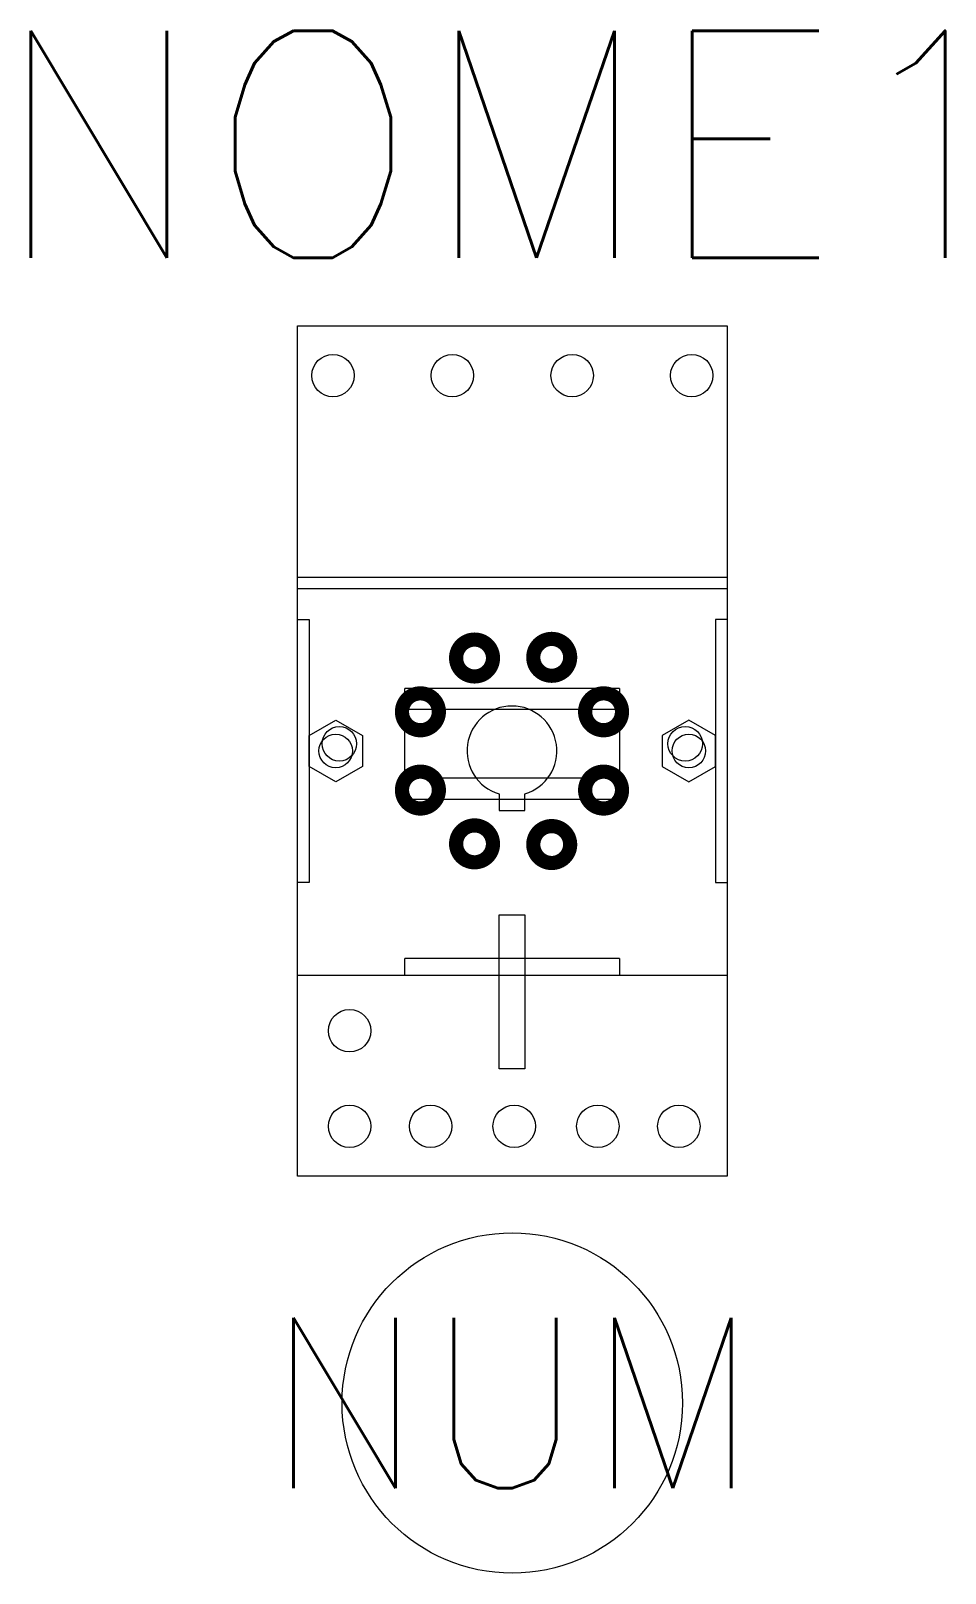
# Model space of a CAD drawing. Header units: millimetres. Extents: x -2.4 to 5.7, y -7.2 to 6.3.
import ezdxf
from ezdxf.enums import TextEntityAlignment as Align

# ---------------------------------------------------------------- set-up
doc = ezdxf.new("R2010")
doc.units = ezdxf.units.MM
doc.styles.add('Romans', font='romans.shx')

msp = doc.modelspace()

# ---------------------------------------------------------------- linework, layer by layer
at = {"linetype": 'Continuous'}
for p, q in [((3.785, 1.528), (0, 1.528)), ((3.785, 1.43), (0, 1.43)), ((0.946, -0.424), (0.946, 0.551)), ((2.838, 0.551), (0.946, 0.551)), ((2.838, 0.551), (2.838, -0.424)), ((2.838, 0.366), (0.946, 0.366)), ((2.838, -0.239), (0.946, -0.239)), ((0.946, -0.424), (2.838, -0.424)), ((2.838, -1.829), (0.946, -1.829)), ((0.946, -1.976), (0.946, -1.829)), ((2.838, -1.829), (2.838, -1.976)), ((0, -1.976), (3.785, -1.976))]:
    msp.add_line(p, q, dxfattribs=at)
for points in [[(0, 3.747), (3.785, 3.747), (3.785, -3.747), (0, -3.747)], [(0, 3.747), (3.785, 3.747), (3.785, -3.747), (0, -3.747)], [(0.336, 0.272), (0.572, 0.136), (0.572, -0.136), (0.336, -0.272), (0.101, -0.136), (0.101, 0.136)], [(3.448, 0.272), (3.212, 0.136), (3.212, -0.136), (3.448, -0.272), (3.684, -0.136), (3.684, 0.136)], [(1.776, -1.443), (2.003, -1.443), (2.003, -2.803), (1.776, -2.803)]]:
    msp.add_lwpolyline(points, close=True)
for points in [[(0, 1.159), (0.101, 1.159), (0.101, -1.159), (0, -1.159)], [(3.785, 1.159), (3.684, 1.159), (3.684, -1.159), (3.785, -1.159)], [(1.776, -0.38), (1.776, -0.524), (2.003, -0.524), (2.003, -0.38)]]:
    msp.add_lwpolyline(points)
at = {"const_width": 0.125}
for points in [[(1.397, 0.819, 1), (1.722, 0.819, 1)], [(2.077, 0.825, 1), (2.402, 0.825, 1)], [(0.92, 0.345, 1), (1.245, 0.345, 1)], [(2.859, 0.345, -1), (2.534, 0.345, -1)], [(0.92, -0.345, -1), (1.245, -0.345, -1)], [(2.859, -0.345, 1), (2.534, -0.345, 1)], [(1.397, -0.819, -1), (1.722, -0.819, -1)], [(2.077, -0.825, -1), (2.402, -0.825, -1)]]:
    msp.add_lwpolyline(points, format="xyb", close=True, dxfattribs=at)
for centre, radius in [((0.312, 3.308), 0.187), ((1.364, 3.308), 0.187), ((2.42, 3.308), 0.187), ((3.473, 3.308), 0.187), ((0.336, 0), 0.148), ((3.448, 0), 0.148), ((0.458, -2.466), 0.187), ((0.458, -3.308), 0.187), ((1.172, -3.308), 0.187), ((1.909, -3.308), 0.187), ((2.646, -3.308), 0.187), ((3.36, -3.308), 0.187)]:
    msp.add_circle(centre, radius)
at = {"linetype": 'Continuous'}
for centre in [(0.368, 0.063), (3.416, 0.063)]:
    msp.add_circle(centre, 0.152, dxfattribs=at)
at = {"ltscale": 10}
msp.add_circle((1.892, -5.747), 1.5, dxfattribs=at)
msp.add_arc((1.889, 0), 0.396, 286.6462, 253.3538)

# ---------------------------------------------------------------- texts
at = {"color": 7, "style": 'Romans', "flags": 4}
msp.add_attdef('NOME1', text='NOME1', height=2, dxfattribs=at).set_placement((1.892, 3.747), align=Align.BOTTOM_CENTER)
msp.add_attdef('NUM', text='NUM', height=1.5, dxfattribs=at).set_placement((1.892, -5.747), align=Align.MIDDLE_CENTER)

doc.saveas('drawing.dxf')
